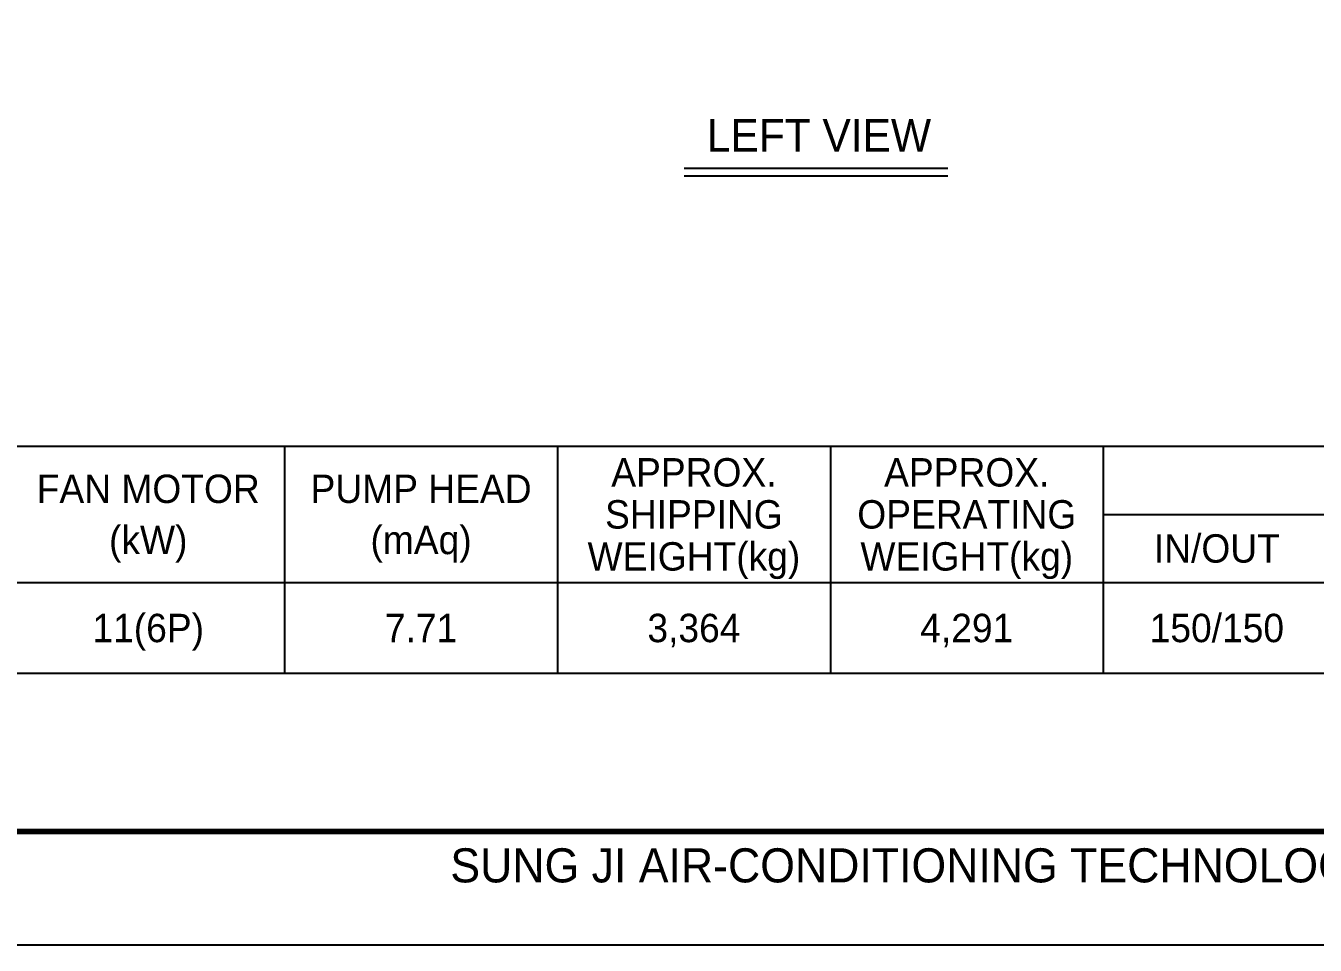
# Model space of a CAD drawing. Header units: millimetres. Extents: x -17070 to 42149, y -291348 to 30242.
# Drawn here: x 20592 to 28532, y 9447 to 15112 of the extents above; entities that cross this region are included whole.
import ezdxf
from ezdxf.enums import TextEntityAlignment as Align

# ---------------------------------------------------------------- set-up
doc = ezdxf.new("R2010")
doc.units = ezdxf.units.MM
for name, color, linetype in [('냉각탑_box', 1, 'Continuous'), ('냉각탑_form', 1, 'Continuous'), ('냉각탑_text', 3, 'Continuous')]:
    doc.layers.add(name, color=color, linetype=linetype)
doc.styles.add('돋움', font='Dotum.ttf')

msp = doc.modelspace()

# ---------------------------------------------------------------- linework, layer by layer
at = {"layer": 'Defpoints'}
msp.add_lwpolyline([(12741.4, 30242.4), (42148.6, 30242.4), (42148.6, 9447.3), (12741.4, 9447.3)], close=True, dxfattribs=at)
at = {"layer": '냉각탑_box'}
for p, q in [((24646.1, 14234.8), (26269.5, 14234.8)), ((24646.1, 14188.1), (26269.5, 14188.1)), ((22186.2, 12521.8), (22186.2, 11121.8)), ((23866.2, 12521.8), (23866.2, 11121.8)), ((25546.2, 12521.8), (25546.2, 11121.8)), ((27226.2, 12521.8), (27226.2, 11121.8)), ((27226.2, 12101.8), (32616.2, 12101.8)), ((17566.2, 11681.8), (32616.2, 11681.8))]:
    msp.add_line(p, q, dxfattribs=at)
msp.add_lwpolyline([(17566.2, 12521.8), (32616.2, 12521.8), (32616.2, 11121.8), (17566.2, 11121.8)], close=True, dxfattribs=at)
at = {"layer": '냉각탑_form', "const_width": 35}
msp.add_lwpolyline([(13441.6, 29542.2), (13441.6, 10147.5), (41448.5, 10147.5), (41448.5, 29542.2)], close=True, dxfattribs=at)

# ---------------------------------------------------------------- texts
at = {"layer": '냉각탑_form', "style": '돋움'}
msp.add_text('SUNG JI AIR-CONDITIONING TECHNOLOGY CO. LTD', height=210.051, dxfattribs=at).set_placement((23206.3, 9834.3))
at = {"layer": '냉각탑_text', "style": '돋움'}
for s, height, p in [('LEFT VIEW', 199.97, (25476, 14437)), ('APPROX.', 175, (24706.2, 12360.8)), ('APPROX.', 175, (26386.2, 12360.8)), ('FAN MOTOR', 175, (21346.2, 12259.3)), ('PUMP HEAD', 175, (23026.2, 12259.3)), ('SHIPPING', 175, (24706.2, 12101.8)), ('OPERATING', 175, (26386.2, 12101.8)), ('(kW)', 175, (21346.2, 11944.3)), ('(mAq)', 175, (23026.2, 11944.3)), ('WEIGHT(kg)', 175, (24706.2, 11842.8)), ('WEIGHT(kg)', 175, (26386.2, 11842.8)), ('IN/OUT', 175, (27926.2, 11891.8)), ('11(6P)', 175, (21346.2, 11401.8)), ('7.71', 175, (23026.2, 11401.8)), ('3,364', 175, (24706.2, 11401.8)), ('4,291', 175, (26386.2, 11401.8)), ('150/150', 175, (27926.2, 11401.8))]:
    msp.add_text(s, height=height, dxfattribs=at).set_placement(p, align=Align.MIDDLE_CENTER)

doc.saveas('drawing.dxf')
